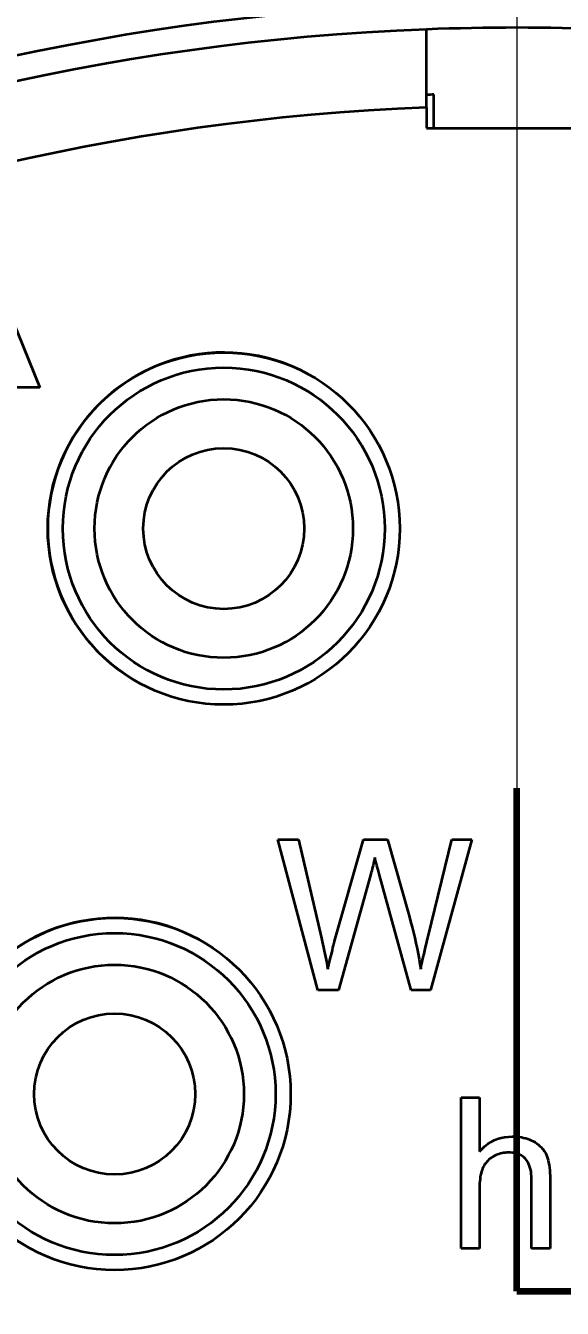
# Model space of a CAD drawing. Extents: x 23 to 417, y 3 to 294.
# Drawn here: x 382.68 to 385.35, y 217.32 to 223.69 of the extents above; entities that cross this region are included whole.
import ezdxf
from ezdxf.enums import TextEntityAlignment as Align

# ---------------------------------------------------------------- set-up
doc = ezdxf.new("R2010")
doc.units = 0
doc.linetypes.add('DASHDOT', pattern=[18.5, 12, -3, 0.5, -3])
doc.layers.get('0').update_dxf_attribs({"lineweight": 13})
doc.styles.get("Standard").update_dxf_attribs({"font": 'isocp.shx'})
doc.dimstyles.get("Standard").update_dxf_attribs({"dimtxt": 2.5, "dimasz": 2.5, "dimexe": 1.25, "dimexo": 0.625, "dimtad": 1, "dimtxsty": 'Standard', "dimcen": 2.5, "dimadec": 0, "dimazin": 0, "dimtfac": 1, "dimtmove": 0, "dimatfit": 0, "dimfxl": 0, "dimarcsym": 0})

# ---------------------------------------------------------------- blocks, each defined once
blk = doc.blocks.new('*D215')
at = {"color": 7, "lineweight": 13}
blk.add_line((369.2633, 239.5531), (395.349, 194.2124), dxfattribs=at)
for points in [[(376.3151, 228.3342), (374.903, 229.7505), (375.4177, 227.8179)], [(393.937, 195.6288), (395.349, 194.2124), (394.8343, 196.145)]]:
    blk.add_lwpolyline(points, dxfattribs=at)
for s, width, p, p2 in [('%%c', 1.333334, (370.1301, 240.0518), (371.3768, 237.8848)), ('82', 1.338786, (371.8755, 237.0181), (374.0621, 233.2175))]:
    blk.add_text(s, height=2.5, rotation=299.91295, dxfattribs=dict(at, width=width)).set_placement(p, p2, align=Align.FIT)
blk = doc.blocks.new('*D216')
at = {"color": 7, "lineweight": 13}
blk.add_line((363.2339, 234.8367), (397.923, 198.6215), dxfattribs=at)
for points in [[(374.0392, 224.3044), (372.3291, 225.3414), (373.2916, 223.5883)], [(396.2128, 199.6586), (397.923, 198.6215), (396.9605, 200.3747)]]:
    blk.add_lwpolyline(points, dxfattribs=at)
for s, rotation, width, p, p2 in [('%%c', 313.76691, 1.333334, (363.9561, 235.5285), (365.6854, 233.7231)), ('74', 313.76692, 1.299177, (366.3771, 233.0009), (369.4101, 229.8344))]:
    blk.add_text(s, height=2.5, rotation=rotation, dxfattribs=dict(at, width=width)).set_placement(p, p2, align=Align.FIT)
blk = doc.blocks.new('BLOCK4527')
at = {"color": 7, "linetype": 'DASHDOT', "lineweight": 13}
blk.add_line((0, 53.471), (0, 15.839), dxfattribs=at)
at = {"color": 7, "lineweight": 100, "ltscale": 0.125}
blk.add_line((0, 10.839), (0, 15.839), dxfattribs=at)
at = {"color": 7, "lineweight": 100, "ltscale": 0.2275}
blk.add_line((0, 10.839), (9.1, 10.839), dxfattribs=at)
blk = doc.blocks.new('BLOCK4528')
at = {"color": 7, "linetype": 'DASHDOT', "lineweight": 13}
blk.add_line((0, 63.804), (0, -63.804), dxfattribs=at)
blk = doc.blocks.new('BLOCK4529')
at = {"color": 7, "lineweight": 35, "ltscale": 0.01939}
blk.add_line((-0.9, 22.607), (-0.9, 23.383), dxfattribs=at)
at = {"color": 7, "lineweight": 35, "ltscale": 0.008376}
blk.add_line((-0.825, 22.4), (-0.825, 22.735), dxfattribs=at)
at = {"color": 7, "lineweight": 35, "ltscale": 0.005177}
blk.add_line((-0.9, 22.607), (-0.9, 22.4), dxfattribs=at)
at = {"color": 7, "lineweight": 35, "ltscale": 0.045}
blk.add_line((-0.9, 22.4), (0.9, 22.4), dxfattribs=at)
at = {"color": 7, "lineweight": 35, "ltscale": 0.040519}
blk.add_line((-5.358, 21.323), (-4.744, 19.823), dxfattribs=at)
at = {"color": 7, "lineweight": 35, "ltscale": 0.005653}
blk.add_line((-4.744, 19.823), (-4.97, 19.823), dxfattribs=at)
at = {"color": 7, "lineweight": 35, "ltscale": 0.038798}
blk.add_line((-1.978, 13.831), (-2.376, 15.331), dxfattribs=at)
at = {"color": 7, "lineweight": 35, "ltscale": 0.005091}
blk.add_line((-2.376, 15.331), (-2.172, 15.331), dxfattribs=at)
at = {"color": 7, "lineweight": 35, "ltscale": 0.025235}
blk.add_line((-2.172, 15.331), (-1.944, 14.348), dxfattribs=at)
at = {"color": 7, "lineweight": 35, "ltscale": 0.02631}
blk.add_line((-1.813, 14.318), (-1.527, 15.331), dxfattribs=at)
at = {"color": 7, "lineweight": 35, "ltscale": 0.005986}
blk.add_line((-1.527, 15.331), (-1.288, 15.331), dxfattribs=at)
at = {"color": 7, "lineweight": 35, "ltscale": 0.019726}
blk.add_line((-1.288, 15.331), (-1.073, 14.572), dxfattribs=at)
at = {"color": 7, "lineweight": 35, "ltscale": 0.024804}
blk.add_line((-0.882, 14.367), (-0.646, 15.331), dxfattribs=at)
at = {"color": 7, "lineweight": 35, "ltscale": 0.038884}
blk.add_line((-0.447, 15.331), (-0.858, 13.831), dxfattribs=at)
at = {"color": 7, "lineweight": 35, "ltscale": 0.004988}
blk.add_line((-0.646, 15.331), (-0.447, 15.331), dxfattribs=at)
at = {"color": 7, "lineweight": 35, "ltscale": 0.000445757}
blk.add_line((-1.436, 15.054), (-1.44, 15.037), dxfattribs=at)
at = {"color": 7, "lineweight": 35, "ltscale": 0.000461311}
blk.add_line((-1.431, 15.072), (-1.436, 15.054), dxfattribs=at)
at = {"color": 7, "lineweight": 35, "ltscale": 0.000476575}
blk.add_line((-1.427, 15.091), (-1.431, 15.072), dxfattribs=at)
at = {"color": 7, "lineweight": 35, "ltscale": 0.000491696}
blk.add_line((-1.422, 15.11), (-1.427, 15.091), dxfattribs=at)
at = {"color": 7, "lineweight": 35, "ltscale": 0.00050698}
blk.add_line((-1.417, 15.13), (-1.422, 15.11), dxfattribs=at)
at = {"color": 7, "lineweight": 35, "ltscale": 0.000522091}
blk.add_line((-1.413, 15.15), (-1.417, 15.13), dxfattribs=at)
at = {"color": 7, "lineweight": 35, "ltscale": 0.000196096}
blk.add_line((-1.411, 15.142), (-1.413, 15.15), dxfattribs=at)
at = {"color": 7, "lineweight": 35, "ltscale": 0.000254143}
blk.add_line((-1.409, 15.132), (-1.411, 15.142), dxfattribs=at)
at = {"color": 7, "lineweight": 35, "ltscale": 0.000311339}
blk.add_line((-1.406, 15.12), (-1.409, 15.132), dxfattribs=at)
at = {"color": 7, "lineweight": 35, "ltscale": 0.000368982}
blk.add_line((-1.402, 15.106), (-1.406, 15.12), dxfattribs=at)
at = {"color": 7, "lineweight": 35, "ltscale": 0.000426659}
blk.add_line((-1.397, 15.09), (-1.402, 15.106), dxfattribs=at)
at = {"color": 7, "lineweight": 35, "ltscale": 0.000484325}
blk.add_line((-1.392, 15.071), (-1.397, 15.09), dxfattribs=at)
at = {"color": 7, "lineweight": 35, "ltscale": 0.000542007}
blk.add_line((-1.387, 15.05), (-1.392, 15.071), dxfattribs=at)
at = {"color": 7, "lineweight": 35, "ltscale": 0.00059922}
blk.add_line((-1.38, 15.027), (-1.387, 15.05), dxfattribs=at)
at = {"color": 7, "lineweight": 35, "ltscale": 0.029659}
blk.add_line((-1.457, 14.974), (-1.775, 13.831), dxfattribs=at)
at = {"color": 7, "lineweight": 35, "ltscale": 0.000385201}
blk.add_line((-1.453, 14.989), (-1.457, 14.974), dxfattribs=at)
at = {"color": 7, "lineweight": 35, "ltscale": 0.00039995}
blk.add_line((-1.448, 15.004), (-1.453, 14.989), dxfattribs=at)
at = {"color": 7, "lineweight": 35, "ltscale": 0.000415439}
blk.add_line((-1.444, 15.02), (-1.448, 15.004), dxfattribs=at)
at = {"color": 7, "lineweight": 35, "ltscale": 0.000430698}
blk.add_line((-1.44, 15.037), (-1.444, 15.02), dxfattribs=at)
at = {"color": 7, "lineweight": 35, "ltscale": 0.000657006}
blk.add_line((-1.373, 15.002), (-1.38, 15.027), dxfattribs=at)
at = {"color": 7, "lineweight": 35, "ltscale": 0.000715045}
blk.add_line((-1.366, 14.974), (-1.373, 15.002), dxfattribs=at)
at = {"color": 7, "lineweight": 35, "ltscale": 0.029646}
blk.add_line((-1.05, 13.831), (-1.366, 14.974), dxfattribs=at)
at = {"color": 7, "lineweight": 35, "ltscale": 0.001457}
blk.add_line((-1.073, 14.572), (-1.057, 14.516), dxfattribs=at)
at = {"color": 7, "lineweight": 35, "ltscale": 0.001435}
blk.add_line((-1.057, 14.516), (-1.043, 14.46), dxfattribs=at)
at = {"color": 7, "lineweight": 35, "ltscale": 0.001413}
blk.add_line((-1.043, 14.46), (-1.029, 14.405), dxfattribs=at)
at = {"color": 7, "lineweight": 35, "ltscale": 0.000793163}
blk.add_line((-1.944, 14.348), (-1.937, 14.317), dxfattribs=at)
at = {"color": 7, "lineweight": 35, "ltscale": 0.000790924}
blk.add_line((-1.937, 14.317), (-1.93, 14.286), dxfattribs=at)
at = {"color": 7, "lineweight": 35, "ltscale": 0.000788624}
blk.add_line((-1.93, 14.286), (-1.923, 14.255), dxfattribs=at)
at = {"color": 7, "lineweight": 35, "ltscale": 0.000452317}
blk.add_line((-1.823, 14.278), (-1.819, 14.295), dxfattribs=at)
at = {"color": 7, "lineweight": 35, "ltscale": 0.000347704}
blk.add_line((-1.819, 14.295), (-1.815, 14.309), dxfattribs=at)
at = {"color": 7, "lineweight": 35, "ltscale": 0.000243647}
blk.add_line((-1.815, 14.309), (-1.813, 14.318), dxfattribs=at)
at = {"color": 7, "lineweight": 35, "ltscale": 0.001391}
blk.add_line((-1.029, 14.405), (-1.016, 14.351), dxfattribs=at)
at = {"color": 7, "lineweight": 35, "ltscale": 0.00137}
blk.add_line((-1.016, 14.351), (-1.004, 14.298), dxfattribs=at)
at = {"color": 7, "lineweight": 35, "ltscale": 0.001349}
blk.add_line((-1.004, 14.298), (-0.992, 14.245), dxfattribs=at)
at = {"color": 7, "lineweight": 35, "ltscale": 0.00089295}
blk.add_line((-0.908, 14.261), (-0.899, 14.295), dxfattribs=at)
at = {"color": 7, "lineweight": 35, "ltscale": 0.000915696}
blk.add_line((-0.899, 14.295), (-0.891, 14.331), dxfattribs=at)
at = {"color": 7, "lineweight": 35, "ltscale": 0.000937772}
blk.add_line((-0.891, 14.331), (-0.882, 14.367), dxfattribs=at)
at = {"color": 7, "lineweight": 35, "ltscale": 0.00078683}
blk.add_line((-1.923, 14.255), (-1.916, 14.225), dxfattribs=at)
at = {"color": 7, "lineweight": 35, "ltscale": 0.000784591}
blk.add_line((-1.916, 14.225), (-1.91, 14.194), dxfattribs=at)
at = {"color": 7, "lineweight": 35, "ltscale": 0.000782464}
blk.add_line((-1.91, 14.194), (-1.903, 14.163), dxfattribs=at)
at = {"color": 7, "lineweight": 35, "ltscale": 0.000780751}
blk.add_line((-1.903, 14.163), (-1.897, 14.133), dxfattribs=at)
at = {"color": 7, "lineweight": 35, "ltscale": 0.000974561}
blk.add_line((-1.859, 14.129), (-1.85, 14.167), dxfattribs=at)
at = {"color": 7, "lineweight": 35, "ltscale": 0.000870363}
blk.add_line((-1.85, 14.167), (-1.842, 14.201), dxfattribs=at)
at = {"color": 7, "lineweight": 35, "ltscale": 0.000765813}
blk.add_line((-1.842, 14.201), (-1.835, 14.23), dxfattribs=at)
at = {"color": 7, "lineweight": 35, "ltscale": 0.000660954}
blk.add_line((-1.835, 14.23), (-1.829, 14.256), dxfattribs=at)
at = {"color": 7, "lineweight": 35, "ltscale": 0.000556797}
blk.add_line((-1.829, 14.256), (-1.823, 14.278), dxfattribs=at)
at = {"color": 7, "lineweight": 35, "ltscale": 0.001328}
blk.add_line((-0.992, 14.245), (-0.982, 14.193), dxfattribs=at)
at = {"color": 7, "lineweight": 35, "ltscale": 0.001307}
blk.add_line((-0.982, 14.193), (-0.973, 14.142), dxfattribs=at)
at = {"color": 7, "lineweight": 35, "ltscale": 0.000803638}
blk.add_line((-0.938, 14.13), (-0.931, 14.161), dxfattribs=at)
at = {"color": 7, "lineweight": 35, "ltscale": 0.000826136}
blk.add_line((-0.931, 14.161), (-0.923, 14.194), dxfattribs=at)
at = {"color": 7, "lineweight": 35, "ltscale": 0.000847983}
blk.add_line((-0.923, 14.194), (-0.916, 14.227), dxfattribs=at)
at = {"color": 7, "lineweight": 35, "ltscale": 0.000870872}
blk.add_line((-0.916, 14.227), (-0.908, 14.261), dxfattribs=at)
at = {"color": 7, "lineweight": 35, "ltscale": 0.000778609}
blk.add_line((-1.897, 14.133), (-1.891, 14.102), dxfattribs=at)
at = {"color": 7, "lineweight": 35, "ltscale": 0.000776566}
blk.add_line((-1.891, 14.102), (-1.886, 14.071), dxfattribs=at)
at = {"color": 7, "lineweight": 35, "ltscale": 0.000774847}
blk.add_line((-1.886, 14.071), (-1.88, 14.041), dxfattribs=at)
at = {"color": 7, "lineweight": 35, "ltscale": 0.001184}
blk.add_line((-1.88, 14.041), (-1.869, 14.087), dxfattribs=at)
at = {"color": 7, "lineweight": 35, "ltscale": 0.001079}
blk.add_line((-1.869, 14.087), (-1.859, 14.129), dxfattribs=at)
at = {"color": 7, "lineweight": 35, "ltscale": 0.001286}
blk.add_line((-0.973, 14.142), (-0.964, 14.091), dxfattribs=at)
at = {"color": 7, "lineweight": 35, "ltscale": 0.001266}
blk.add_line((-0.964, 14.091), (-0.956, 14.041), dxfattribs=at)
at = {"color": 7, "lineweight": 35, "ltscale": 0.000736668}
blk.add_line((-0.956, 14.041), (-0.951, 14.07), dxfattribs=at)
at = {"color": 7, "lineweight": 35, "ltscale": 0.000759013}
blk.add_line((-0.951, 14.07), (-0.944, 14.099), dxfattribs=at)
at = {"color": 7, "lineweight": 35, "ltscale": 0.000780912}
blk.add_line((-0.944, 14.099), (-0.938, 14.13), dxfattribs=at)
at = {"color": 7, "lineweight": 35, "ltscale": 0.005065}
blk.add_line((-1.775, 13.831), (-1.978, 13.831), dxfattribs=at)
at = {"color": 7, "lineweight": 35, "ltscale": 0.004783}
blk.add_line((-0.858, 13.831), (-1.05, 13.831), dxfattribs=at)
at = {"color": 7, "lineweight": 35, "ltscale": 0.0375}
blk.add_line((-0.556, 11.266), (-0.556, 12.766), dxfattribs=at)
at = {"color": 7, "lineweight": 35, "ltscale": 0.004604}
for p, q in [((-0.556, 12.766), (-0.372, 12.766)), ((-0.372, 11.266), (-0.556, 11.266)), ((0.329, 11.266), (0.145, 11.266))]:
    blk.add_line(p, q, dxfattribs=at)
at = {"color": 7, "lineweight": 35, "ltscale": 0.013455}
blk.add_line((-0.372, 12.766), (-0.372, 12.228), dxfattribs=at)
at = {"color": 7, "lineweight": 35, "ltscale": 0.000917148}
blk.add_line((-0.158, 12.364), (-0.122, 12.371), dxfattribs=at)
at = {"color": 7, "lineweight": 35, "ltscale": 0.000938277}
blk.add_line((-0.122, 12.371), (-0.085, 12.376), dxfattribs=at)
at = {"color": 7, "lineweight": 35, "ltscale": 0.000965848}
blk.add_line((-0.085, 12.376), (-0.046, 12.377), dxfattribs=at)
at = {"color": 7, "lineweight": 35, "ltscale": 0.000595967}
blk.add_line((-0.046, 12.377), (-0.023, 12.377), dxfattribs=at)
at = {"color": 7, "lineweight": 35, "ltscale": 0.000580932}
blk.add_line((-0.023, 12.377), (0.001, 12.375), dxfattribs=at)
at = {"color": 7, "lineweight": 35, "ltscale": 0.000567331}
blk.add_line((0.001, 12.375), (0.023, 12.373), dxfattribs=at)
at = {"color": 7, "lineweight": 35, "ltscale": 0.000554445}
blk.add_line((0.023, 12.373), (0.045, 12.37), dxfattribs=at)
at = {"color": 7, "lineweight": 35, "ltscale": 0.00054284}
blk.add_line((0.045, 12.37), (0.066, 12.365), dxfattribs=at)
at = {"color": 7, "lineweight": 35, "ltscale": 0.000970022}
blk.add_line((-0.372, 12.228), (-0.345, 12.256), dxfattribs=at)
at = {"color": 7, "lineweight": 35, "ltscale": 0.000941294}
blk.add_line((-0.345, 12.256), (-0.318, 12.282), dxfattribs=at)
at = {"color": 7, "lineweight": 35, "ltscale": 0.00091947}
blk.add_line((-0.318, 12.282), (-0.288, 12.304), dxfattribs=at)
at = {"color": 7, "lineweight": 35, "ltscale": 0.000904177}
blk.add_line((-0.288, 12.304), (-0.258, 12.323), dxfattribs=at)
at = {"color": 7, "lineweight": 35, "ltscale": 0.00089622}
blk.add_line((-0.258, 12.323), (-0.226, 12.34), dxfattribs=at)
at = {"color": 7, "lineweight": 35, "ltscale": 0.000895899}
blk.add_line((-0.226, 12.34), (-0.193, 12.353), dxfattribs=at)
at = {"color": 7, "lineweight": 35, "ltscale": 0.000902781}
blk.add_line((-0.193, 12.353), (-0.158, 12.364), dxfattribs=at)
at = {"color": 7, "lineweight": 35, "ltscale": 0.000532811}
blk.add_line((0.066, 12.365), (0.087, 12.36), dxfattribs=at)
at = {"color": 7, "lineweight": 35, "ltscale": 0.000523804}
blk.add_line((0.087, 12.36), (0.107, 12.354), dxfattribs=at)
at = {"color": 7, "lineweight": 35, "ltscale": 0.000516673}
blk.add_line((0.107, 12.354), (0.126, 12.347), dxfattribs=at)
at = {"color": 7, "lineweight": 35, "ltscale": 0.00051057}
blk.add_line((0.126, 12.347), (0.145, 12.339), dxfattribs=at)
at = {"color": 7, "lineweight": 35, "ltscale": 0.000506325}
blk.add_line((0.145, 12.339), (0.163, 12.33), dxfattribs=at)
at = {"color": 7, "lineweight": 35, "ltscale": 0.00049791}
blk.add_line((0.163, 12.33), (0.181, 12.32), dxfattribs=at)
at = {"color": 7, "lineweight": 35, "ltscale": 0.000486072}
blk.add_line((0.181, 12.32), (0.197, 12.309), dxfattribs=at)
at = {"color": 7, "lineweight": 35, "ltscale": 0.000475016}
blk.add_line((0.197, 12.309), (0.212, 12.298), dxfattribs=at)
at = {"color": 7, "lineweight": 35, "ltscale": 0.000467194}
blk.add_line((0.212, 12.298), (0.226, 12.286), dxfattribs=at)
at = {"color": 7, "lineweight": 35, "ltscale": 0.000460238}
blk.add_line((0.226, 12.286), (0.24, 12.273), dxfattribs=at)
at = {"color": 7, "lineweight": 35, "ltscale": 0.000455609}
blk.add_line((0.24, 12.273), (0.252, 12.259), dxfattribs=at)
at = {"color": 7, "lineweight": 35, "ltscale": 0.000453073}
blk.add_line((0.252, 12.259), (0.263, 12.245), dxfattribs=at)
at = {"color": 7, "lineweight": 35, "ltscale": 0.000452958}
blk.add_line((0.263, 12.245), (0.273, 12.23), dxfattribs=at)
at = {"color": 7, "lineweight": 35, "ltscale": 0.000383957}
blk.add_line((-0.31, 12.114), (-0.319, 12.102), dxfattribs=at)
at = {"color": 7, "lineweight": 35, "ltscale": 0.000384815}
blk.add_line((-0.3, 12.126), (-0.31, 12.114), dxfattribs=at)
at = {"color": 7, "lineweight": 35, "ltscale": 0.00038719}
blk.add_line((-0.289, 12.137), (-0.3, 12.126), dxfattribs=at)
at = {"color": 7, "lineweight": 35, "ltscale": 0.000391707}
blk.add_line((-0.278, 12.148), (-0.289, 12.137), dxfattribs=at)
at = {"color": 7, "lineweight": 35, "ltscale": 0.00039739}
blk.add_line((-0.265, 12.158), (-0.278, 12.148), dxfattribs=at)
at = {"color": 7, "lineweight": 35, "ltscale": 0.000404763}
blk.add_line((-0.252, 12.167), (-0.265, 12.158), dxfattribs=at)
at = {"color": 7, "lineweight": 35, "ltscale": 0.000413424}
blk.add_line((-0.238, 12.176), (-0.252, 12.167), dxfattribs=at)
at = {"color": 7, "lineweight": 35, "ltscale": 0.000415453}
blk.add_line((-0.224, 12.184), (-0.238, 12.176), dxfattribs=at)
at = {"color": 7, "lineweight": 35, "ltscale": 0.000409962}
blk.add_line((-0.209, 12.191), (-0.224, 12.184), dxfattribs=at)
at = {"color": 7, "lineweight": 35, "ltscale": 0.000405229}
blk.add_line((-0.194, 12.198), (-0.209, 12.191), dxfattribs=at)
at = {"color": 7, "lineweight": 35, "ltscale": 0.000402108}
blk.add_line((-0.179, 12.203), (-0.194, 12.198), dxfattribs=at)
at = {"color": 7, "lineweight": 35, "ltscale": 0.000400033}
blk.add_line((-0.164, 12.208), (-0.179, 12.203), dxfattribs=at)
at = {"color": 7, "lineweight": 35, "ltscale": 0.000399227}
blk.add_line((-0.148, 12.212), (-0.164, 12.208), dxfattribs=at)
at = {"color": 7, "lineweight": 35, "ltscale": 0.000399145}
blk.add_line((-0.133, 12.215), (-0.148, 12.212), dxfattribs=at)
at = {"color": 7, "lineweight": 35, "ltscale": 0.000400625}
blk.add_line((-0.117, 12.217), (-0.133, 12.215), dxfattribs=at)
at = {"color": 7, "lineweight": 35, "ltscale": 0.000403319}
blk.add_line((-0.101, 12.218), (-0.117, 12.217), dxfattribs=at)
at = {"color": 7, "lineweight": 35, "ltscale": 0.00040679}
blk.add_line((-0.084, 12.219), (-0.101, 12.218), dxfattribs=at)
at = {"color": 7, "lineweight": 35, "ltscale": 0.000535428}
blk.add_line((-0.063, 12.218), (-0.084, 12.219), dxfattribs=at)
at = {"color": 7, "lineweight": 35, "ltscale": 0.000512214}
blk.add_line((-0.042, 12.216), (-0.063, 12.218), dxfattribs=at)
at = {"color": 7, "lineweight": 35, "ltscale": 0.00049192}
blk.add_line((-0.023, 12.213), (-0.042, 12.216), dxfattribs=at)
at = {"color": 7, "lineweight": 35, "ltscale": 0.000473459}
blk.add_line((-0.005, 12.209), (-0.023, 12.213), dxfattribs=at)
at = {"color": 7, "lineweight": 35, "ltscale": 0.000458038}
blk.add_line((0.013, 12.203), (-0.005, 12.209), dxfattribs=at)
at = {"color": 7, "lineweight": 35, "ltscale": 0.000446211}
blk.add_line((0.029, 12.196), (0.013, 12.203), dxfattribs=at)
at = {"color": 7, "lineweight": 35, "ltscale": 0.000436858}
blk.add_line((0.045, 12.188), (0.029, 12.196), dxfattribs=at)
at = {"color": 7, "lineweight": 35, "ltscale": 0.000431369}
blk.add_line((0.059, 12.178), (0.045, 12.188), dxfattribs=at)
at = {"color": 7, "lineweight": 35, "ltscale": 0.000429769}
blk.add_line((0.073, 12.168), (0.059, 12.178), dxfattribs=at)
at = {"color": 7, "lineweight": 35, "ltscale": 0.000431957}
blk.add_line((0.085, 12.156), (0.073, 12.168), dxfattribs=at)
at = {"color": 7, "lineweight": 35, "ltscale": 0.000438093}
blk.add_line((0.096, 12.142), (0.085, 12.156), dxfattribs=at)
at = {"color": 7, "lineweight": 35, "ltscale": 0.000450003}
blk.add_line((0.107, 12.127), (0.096, 12.142), dxfattribs=at)
at = {"color": 7, "lineweight": 35, "ltscale": 0.000466265}
blk.add_line((0.116, 12.111), (0.107, 12.127), dxfattribs=at)
at = {"color": 7, "lineweight": 35, "ltscale": 0.000454446}
blk.add_line((0.273, 12.23), (0.283, 12.215), dxfattribs=at)
at = {"color": 7, "lineweight": 35, "ltscale": 0.000458585}
blk.add_line((0.283, 12.215), (0.291, 12.198), dxfattribs=at)
at = {"color": 7, "lineweight": 35, "ltscale": 0.00047471}
blk.add_line((0.291, 12.198), (0.298, 12.181), dxfattribs=at)
at = {"color": 7, "lineweight": 35, "ltscale": 0.00050365}
blk.add_line((0.298, 12.181), (0.305, 12.162), dxfattribs=at)
at = {"color": 7, "lineweight": 35, "ltscale": 0.00053396}
blk.add_line((0.305, 12.162), (0.31, 12.141), dxfattribs=at)
at = {"color": 7, "lineweight": 35, "ltscale": 0.000565915}
blk.add_line((0.31, 12.141), (0.315, 12.119), dxfattribs=at)
at = {"color": 7, "lineweight": 35, "ltscale": 0.000599077}
blk.add_line((0.315, 12.119), (0.32, 12.095), dxfattribs=at)
at = {"color": 7, "lineweight": 35, "ltscale": 0.000494735}
blk.add_line((-0.361, 11.994), (-0.364, 11.975), dxfattribs=at)
at = {"color": 7, "lineweight": 35, "ltscale": 0.000470703}
blk.add_line((-0.357, 12.012), (-0.361, 11.994), dxfattribs=at)
at = {"color": 7, "lineweight": 35, "ltscale": 0.000447314}
blk.add_line((-0.352, 12.03), (-0.357, 12.012), dxfattribs=at)
at = {"color": 7, "lineweight": 35, "ltscale": 0.000425229}
blk.add_line((-0.347, 12.046), (-0.352, 12.03), dxfattribs=at)
at = {"color": 7, "lineweight": 35, "ltscale": 0.000404091}
blk.add_line((-0.341, 12.061), (-0.347, 12.046), dxfattribs=at)
at = {"color": 7, "lineweight": 35, "ltscale": 0.000391879}
blk.add_line((-0.335, 12.075), (-0.341, 12.061), dxfattribs=at)
at = {"color": 7, "lineweight": 35, "ltscale": 0.000387477}
blk.add_line((-0.327, 12.089), (-0.335, 12.075), dxfattribs=at)
at = {"color": 7, "lineweight": 35, "ltscale": 0.000384711}
blk.add_line((-0.319, 12.102), (-0.327, 12.089), dxfattribs=at)
at = {"color": 7, "lineweight": 35, "ltscale": 0.000486884}
blk.add_line((0.123, 12.093), (0.116, 12.111), dxfattribs=at)
at = {"color": 7, "lineweight": 35, "ltscale": 0.000510875}
blk.add_line((0.13, 12.074), (0.123, 12.093), dxfattribs=at)
at = {"color": 7, "lineweight": 35, "ltscale": 0.000538585}
blk.add_line((0.135, 12.053), (0.13, 12.074), dxfattribs=at)
at = {"color": 7, "lineweight": 35, "ltscale": 0.00056861}
blk.add_line((0.14, 12.031), (0.135, 12.053), dxfattribs=at)
at = {"color": 7, "lineweight": 35, "ltscale": 0.000601289}
blk.add_line((0.143, 12.007), (0.14, 12.031), dxfattribs=at)
at = {"color": 7, "lineweight": 35, "ltscale": 0.000635971}
blk.add_line((0.144, 11.981), (0.143, 12.007), dxfattribs=at)
at = {"color": 7, "lineweight": 35, "ltscale": 0.000633844}
blk.add_line((0.32, 12.095), (0.323, 12.07), dxfattribs=at)
at = {"color": 7, "lineweight": 35, "ltscale": 0.000669026}
blk.add_line((0.323, 12.07), (0.326, 12.044), dxfattribs=at)
at = {"color": 7, "lineweight": 35, "ltscale": 0.000705039}
blk.add_line((0.326, 12.044), (0.328, 12.015), dxfattribs=at)
at = {"color": 7, "lineweight": 35, "ltscale": 0.000741767}
blk.add_line((0.328, 12.015), (0.329, 11.986), dxfattribs=at)
at = {"color": 7, "lineweight": 35, "ltscale": 0.000779034}
blk.add_line((0.329, 11.986), (0.329, 11.955), dxfattribs=at)
at = {"color": 7, "lineweight": 35, "ltscale": 0.000626021}
blk.add_line((-0.371, 11.886), (-0.372, 11.86), dxfattribs=at)
at = {"color": 7, "lineweight": 35, "ltscale": 0.014862}
blk.add_line((-0.372, 11.86), (-0.372, 11.266), dxfattribs=at)
at = {"color": 7, "lineweight": 35, "ltscale": 0.000571974}
blk.add_line((-0.369, 11.932), (-0.371, 11.909), dxfattribs=at)
at = {"color": 7, "lineweight": 35, "ltscale": 0.000598213}
blk.add_line((-0.371, 11.909), (-0.371, 11.886), dxfattribs=at)
at = {"color": 7, "lineweight": 35, "ltscale": 0.000545448}
blk.add_line((-0.367, 11.954), (-0.369, 11.932), dxfattribs=at)
at = {"color": 7, "lineweight": 35, "ltscale": 0.000519658}
blk.add_line((-0.364, 11.975), (-0.367, 11.954), dxfattribs=at)
at = {"color": 7, "lineweight": 35, "ltscale": 0.00067194}
blk.add_line((0.145, 11.955), (0.144, 11.981), dxfattribs=at)
at = {"color": 7, "lineweight": 35, "ltscale": 0.017215}
for p, q in [((0.145, 11.266), (0.145, 11.955)), ((0.329, 11.955), (0.329, 11.266))]:
    blk.add_line(p, q, dxfattribs=at)
at = {"color": 7, "lineweight": 13}
for radius in [32.789, 31.923, 30.25]:
    blk.add_circle((0, 0), radius, dxfattribs=at)
at = {"color": 7, "lineweight": 35}
for centre, radius in [((0, 0), 29.75), ((0, 0), 27.6), ((0, 0), 25.6), ((0, 0), 25.2), ((0, 0), 23.65), ((-2.915, 18.421), 1.75), ((-2.915, 18.421), 1.6), ((-2.915, 18.421), 1.285), ((-2.915, 18.421), 0.8), ((-4, 12.8), 1.75), ((-4, 12.8), 1.6), ((-4, 12.8), 1.285), ((-4, 12.8), 0.8)]:
    blk.add_circle(centre, radius, dxfattribs=at)
for centre, radius, start, end in [((0, 0), 27.6, 0, 180), ((0, 0), 25.1, 92.2833, 447.7167), ((0, 0), 24.05, 92.383, 447.617), ((0, 0), 23.4, 92.2042, 270), ((0, 0), 23.4, 87.7958, 92.2042), ((0, 0), 23.4, 270, 447.7958), ((0, 0), 22.75, 92.0782, 92.2672), ((0, 0), 22.625, 92.2798, 447.7202), ((-2.915, 18.421), 1.75, 61.3521, 241.3521), ((-4, 12.8), 1.75, 61.3521, 241.3521)]:
    blk.add_arc(centre, radius, start, end, dxfattribs=at)

msp = doc.modelspace()

# ---------------------------------------------------------------- linework, layer by layer
at = {"color": 7, "linetype": 'DASHDOT', "lineweight": 13}
for radius in [20.5, 18.5]:
    msp.add_circle((385.126, 211.9815), radius, dxfattribs=at)

# ---------------------------------------------------------------- block references
at = {"lineweight": 0, "xscale": 0.5, "yscale": 0.5, "zscale": 0.5}
for name in ['BLOCK4528', 'BLOCK4527', 'BLOCK4529']:
    msp.add_blockref(name, (385.126, 211.9815), dxfattribs=at)

# ---------------------------------------------------------------- dimensions: what is measured, and where the dimension line sits
at = {"color": 0, "lineweight": 0}
for p1, p2, picture, middle in [((395.349, 194.2124), (374.903, 229.7505), '*D215', (371.2293, 236.1359)), ((397.923, 198.6215), (372.3291, 225.3414), '*D216', (365.9609, 231.9897))]:
    dim = msp.add_diameter_dim_2p(p1=p1, p2=p2, dimstyle='Standard', override={"dimlfac": 2}, dxfattribs=at)
    dim.commit()
    dim.dimension.update_dxf_attribs({"geometry": picture, "text_midpoint": middle, "dimtype": 163})

doc.saveas('drawing.dxf')
